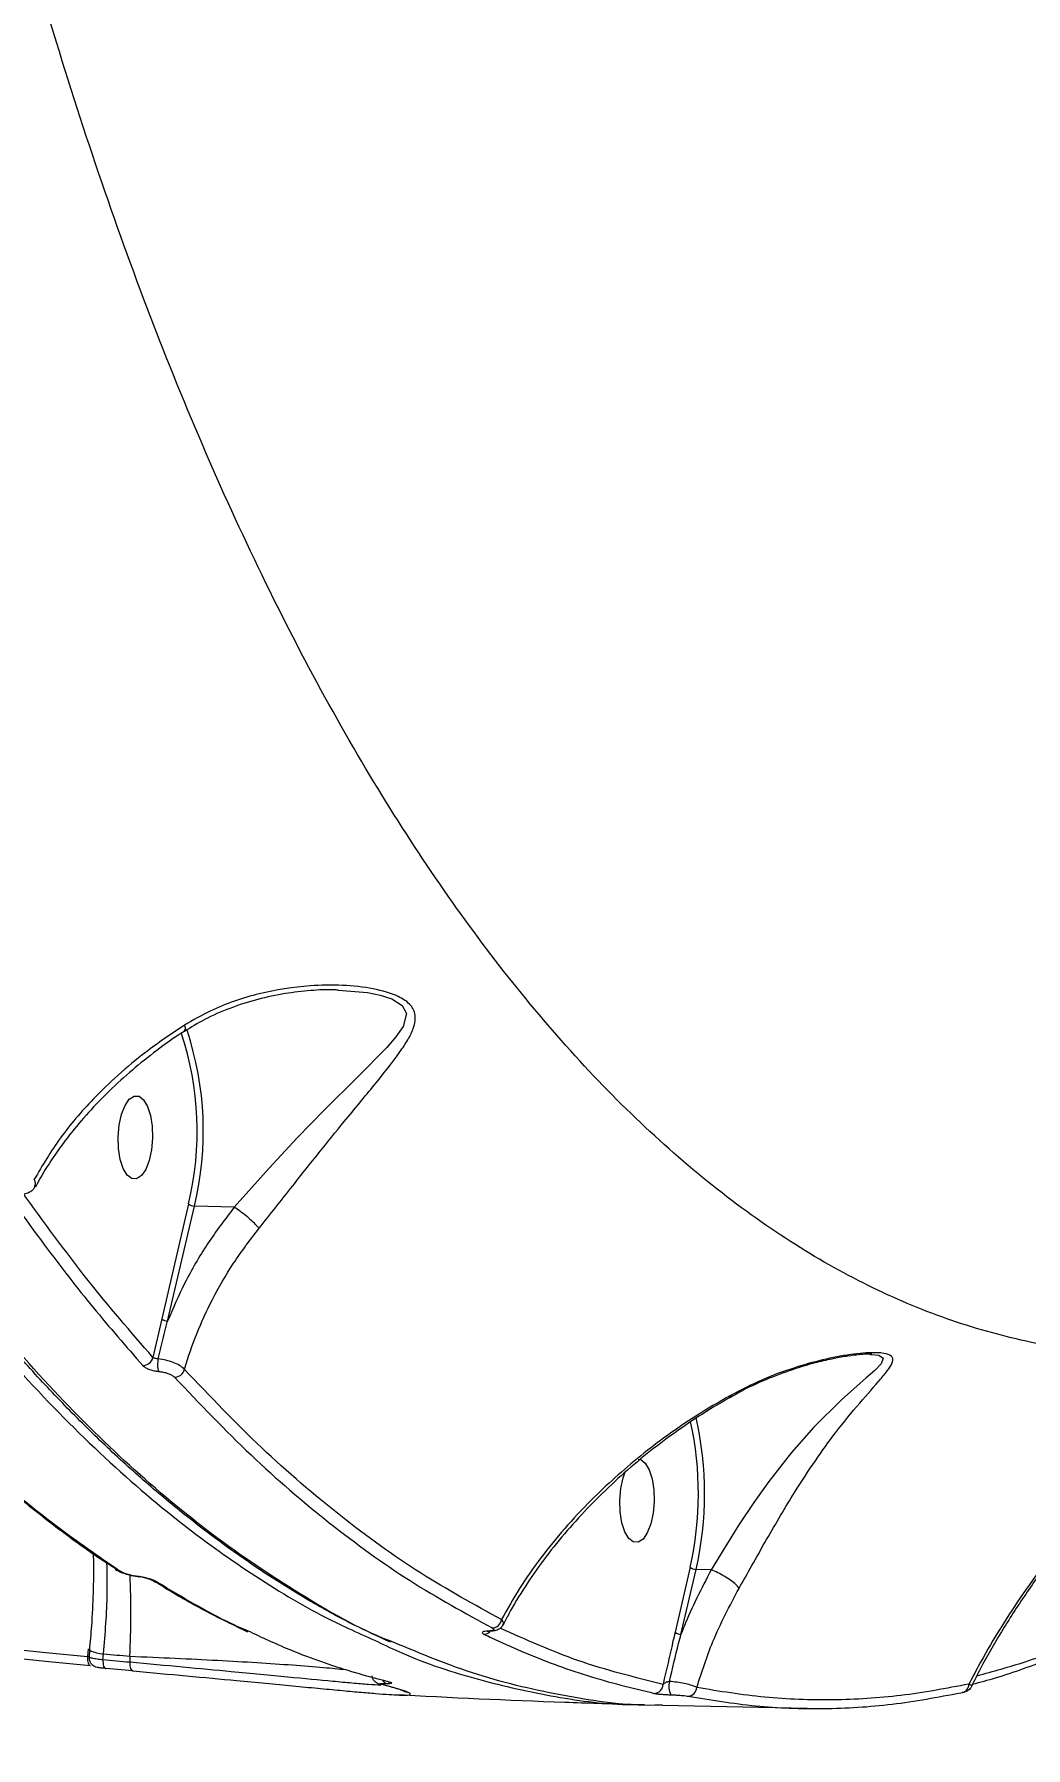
# Model space of a CAD drawing. Header units: millimetres. Extents: x -6028 to 5958, y -6064 to 4137.
# Drawn here: x 731.2 to 838.1, y -1746.5 to -1561.7 of the extents above; entities that cross this region are included whole.
import ezdxf

# ---------------------------------------------------------------- set-up
doc = ezdxf.new("R2010")
doc.units = ezdxf.units.MM
for name, color, linetype in [('DIKOM_ОБЪЕКТ', 7, 'Continuous'), ('DIKOM_РАЗМЕР_ЗОНА', 7, 'Continuous'), ('DIKOM_РАЗМЕР_ОБЪЕКТА', 7, 'Continuous')]:
    doc.layers.add(name, color=color, linetype=linetype)
doc.styles.add('style1', font='arial.ttf', dxfattribs={"width": 0.8})
doc.dimstyles.new('1-50', dxfattribs={"dimtxt": 300, "dimasz": 200, "dimexe": 100, "dimexo": 0, "dimgap": 100, "dimtad": 1, "dimtxsty": 'style1', "dimcen": 200, "dimclrd": 7, "dimclre": 7, "dimclrt": 7, "dimadec": 1, "dimazin": 2, "dimtfac": 1, "dimtmove": 0, "dimatfit": 2, "dimfxl": 0, "dimlwd": 25, "dimlwe": 18, "dimarcsym": 0})

# ---------------------------------------------------------------- blocks, each defined once
blk = doc.blocks.new('*D9')
at = {"layer": 'Defpoints', "color": 0, "transparency": 16777216}
for p in [(-6027.56, 1459.58), (4556.58, 1382.7), (4556.58, -5964.37)]:
    blk.add_point(p, dxfattribs=at)
at = {"layer": 'DIKOM_РАЗМЕР_ЗОНА', "color": 7, "lineweight": 18, "transparency": 16777216}
for p, q in [((-6027.56, 1459.58), (-6027.56, -6064.37)), ((4556.58, 1382.7), (4556.58, -6064.37))]:
    blk.add_line(p, q, dxfattribs=at)
at = {"layer": 'DIKOM_РАЗМЕР_ЗОНА', "color": 7, "lineweight": 25, "transparency": 16777216}
blk.add_line((-5827.56, -5964.37), (4356.58, -5964.37), dxfattribs=at)
at = {"layer": 'DIKOM_РАЗМЕР_ЗОНА', "color": 7, "transparency": 16777216}
for points in [[(-5827.56, -5931.03), (-5827.56, -5997.7), (-6027.56, -5964.37)], [(4356.58, -5931.03), (4356.58, -5997.7), (4556.58, -5964.37)]]:
    blk.add_solid(points, dxfattribs=at)
at = {"layer": 'DIKOM_РАЗМЕР_ЗОНА', "color": 7, "transparency": 16777216, "insert": (157.08, -5711.2), "char_height": 300, "attachment_point": 5, "style": 'style1'}
blk.add_mtext('10600', dxfattribs=at)
blk = doc.blocks.new('*D11')
at = {"layer": 'Defpoints', "color": 0, "transparency": 16777216}
for p in [(259.43, 2965.58), (1920.55, -3002.33), (4022.59, -3002.33)]:
    blk.add_point(p, dxfattribs=at)
at = {"layer": 'DIKOM_РАЗМЕР_ОБЪЕКТА', "color": 7, "lineweight": 18, "transparency": 16777216}
for p, q in [((259.43, 2965.58), (4122.59, 2965.58)), ((1920.55, -3002.33), (4122.59, -3002.33))]:
    blk.add_line(p, q, dxfattribs=at)
at = {"layer": 'DIKOM_РАЗМЕР_ОБЪЕКТА', "color": 7, "lineweight": 25, "transparency": 16777216}
blk.add_line((4022.59, 2765.58), (4022.59, -2802.33), dxfattribs=at)
at = {"layer": 'DIKOM_РАЗМЕР_ОБЪЕКТА', "color": 7, "transparency": 16777216}
for points in [[(3989.25, 2765.58), (4055.92, 2765.58), (4022.59, 2965.58)], [(3989.25, -2802.33), (4055.92, -2802.33), (4022.59, -3002.33)]]:
    blk.add_solid(points, dxfattribs=at)
at = {"layer": 'DIKOM_РАЗМЕР_ОБЪЕКТА', "color": 7, "transparency": 16777216, "insert": (3769.41, -24.42), "char_height": 300, "attachment_point": 5, "rotation": 90, "style": 'style1'}
blk.add_mtext('6000', dxfattribs=at)
blk = doc.blocks.new('*D12')
at = {"layer": 'Defpoints', "color": 0, "transparency": 16777216}
for p in [(3056.58, 1987.9), (-4027.97, 676.5), (3056.58, -3714.77)]:
    blk.add_point(p, dxfattribs=at)
at = {"layer": 'DIKOM_РАЗМЕР_ОБЪЕКТА', "color": 7, "lineweight": 18, "transparency": 16777216}
for p, q in [((3056.58, 1987.9), (3056.58, -3814.77)), ((-4027.97, 676.5), (-4027.97, -3814.77))]:
    blk.add_line(p, q, dxfattribs=at)
at = {"layer": 'DIKOM_РАЗМЕР_ОБЪЕКТА', "color": 7, "lineweight": 25, "transparency": 16777216}
blk.add_line((-3827.97, -3714.77), (2856.58, -3714.77), dxfattribs=at)
at = {"layer": 'DIKOM_РАЗМЕР_ОБЪЕКТА', "color": 7, "transparency": 16777216}
for points in [[(-3827.97, -3681.44), (-3827.97, -3748.11), (-4027.97, -3714.77)], [(2856.58, -3681.44), (2856.58, -3748.11), (3056.58, -3714.77)]]:
    blk.add_solid(points, dxfattribs=at)
at = {"layer": 'DIKOM_РАЗМЕР_ОБЪЕКТА', "color": 7, "transparency": 16777216, "insert": (20, -3461.6), "char_height": 300, "attachment_point": 5, "style": 'style1'}
blk.add_mtext('7100', dxfattribs=at)

msp = doc.modelspace()

# ---------------------------------------------------------------- linework, layer by layer
at = {"layer": 'DIKOM_ОБЪЕКТ', "color": 7, "linetype": 'Continuous', "lineweight": 15}
for p, q in [((747.86, -1687.835), (744.97, -1700.235)), ((745.604, -1700.474), (748.494, -1688.074)), ((752.785, -1688.193), (748.494, -1688.074)), ((744.97, -1700.235), (744.016, -1704.397)), ((821.371, -1704.076), (821.55, -1704.091)), ((739.957, -1727.26), (739.992, -1727.284)), ((742.464, -1728.057), (742.268, -1728.032)), ((801.963, -1727.033), (800.33, -1734.038)), ((800.964, -1734.278), (802.597, -1727.273)), ((804.22, -1727.318), (802.597, -1727.273)), ((804.224, -1727.318), (804.22, -1727.318)), ((737.039, -1735.829), (736.956, -1736.71)), ((737.159, -1736.731), (737.23, -1735.98)), ((737.23, -1735.98), (737.23, -1735.989)), ((738.623, -1737.026), (738.685, -1736.372)), ((741.53, -1736.631), (741.532, -1737.29)), ((741.856, -1738.223), (738.945, -1737.959)), ((741.856, -1738.223), (741.88, -1738.224)), ((769.382, -1739.392), (769.546, -1739.415)), ((797.025, -1741.887), (795.772, -1741.848)), ((814.56, -1742.259), (798.974, -1741.95))]:
    msp.add_line(p, q, dxfattribs=at)
at = {"layer": 'DIKOM_ОБЪЕКТ', "color": 7, "linetype": 'Continuous', "lineweight": 15, "flags": 128}
for points in [[(763.989, -1664.774), (767.144, -1665.041), (768.528, -1665.319), (769.772, -1665.726), (770.897, -1666.422), (771.365, -1667.308), (770.998, -1668.708), (770.231, -1669.823), (769.241, -1670.955), (766.09, -1674.153), (762.517, -1677.683), (759.571, -1680.731), (756.55, -1683.991), (754.667, -1686.085), (752.793, -1688.193), (752.792, -1688.195), (752.792, -1688.195)], [(741.472, -1676.545), (741.99, -1676.205), (742.518, -1676.226), (743.014, -1676.607), (743.438, -1677.317), (743.755, -1678.298), (743.939, -1679.471), (743.977, -1680.741), (743.864, -1682.006), (743.61, -1683.162), (743.235, -1684.115), (742.77, -1684.79), (742.253, -1685.13), (741.725, -1685.109), (741.229, -1684.728), (740.805, -1684.019), (740.488, -1683.037), (740.304, -1681.864), (740.266, -1680.594), (740.379, -1679.33), (740.633, -1678.174), (741.008, -1677.22), (741.472, -1676.545)], [(821.55, -1704.091), (822.292, -1704.155), (822.779, -1704.468), (822.547, -1705.092), (821.861, -1705.803), (820.933, -1706.618), (818.277, -1708.967), (815.291, -1711.907), (812.874, -1714.649), (810.426, -1717.784), (808.815, -1720.061), (807.224, -1722.465), (805.7, -1724.896), (804.225, -1727.318), (804.224, -1727.318), (804.224, -1727.318)], [(796.349, -1715.368), (796.621, -1715.424), (797.117, -1715.805), (797.541, -1716.515), (797.857, -1717.497), (798.042, -1718.67), (798.08, -1719.94), (797.967, -1721.204), (797.713, -1722.36), (797.338, -1723.314), (796.873, -1723.988), (796.356, -1724.329), (795.828, -1724.308), (795.332, -1723.927), (794.908, -1723.217), (794.591, -1722.236), (794.406, -1721.063), (794.369, -1719.792), (794.482, -1718.528), (794.736, -1717.372), (794.965, -1716.729)], [(736.956, -1736.71), (732.459, -1736.272), (727.962, -1735.814), (723.467, -1735.337), (718.973, -1734.839), (714.481, -1734.321), (709.99, -1733.783), (705.5, -1733.224), (701.013, -1732.646)], [(701.329, -1733.576), (705.821, -1734.155), (710.314, -1734.713), (714.809, -1735.252), (719.305, -1735.77), (723.802, -1736.269), (728.301, -1736.747), (732.801, -1737.205), (737.302, -1737.643)], [(780.177, -1733.918), (780.242, -1733.934), (780.298, -1733.937)], [(736.956, -1736.71), (736.954, -1736.898), (736.966, -1737.078), (736.994, -1737.241), (737.035, -1737.383), (737.089, -1737.497), (737.153, -1737.581), (737.225, -1737.63), (737.302, -1737.643)], [(738.623, -1737.026), (738.621, -1737.214), (738.634, -1737.393), (738.662, -1737.556), (738.704, -1737.697), (738.757, -1737.812), (738.821, -1737.896), (738.893, -1737.945), (738.945, -1737.959)], [(741.532, -1737.29), (741.168, -1737.258), (740.805, -1737.225), (740.441, -1737.192), (740.078, -1737.159), (739.714, -1737.126), (739.351, -1737.093), (738.987, -1737.059), (738.623, -1737.026)], [(738.685, -1736.372), (739.041, -1736.405), (739.396, -1736.438), (739.752, -1736.47), (740.108, -1736.503), (740.463, -1736.535), (740.819, -1736.567), (741.174, -1736.599), (741.53, -1736.631)], [(741.532, -1737.29), (741.53, -1737.478), (741.544, -1737.657), (741.572, -1737.82), (741.614, -1737.962), (741.668, -1738.076), (741.732, -1738.16), (741.803, -1738.21), (741.856, -1738.223)], [(768.479, -1739.641), (768.546, -1739.661), (768.721, -1739.687)]]:
    msp.add_lwpolyline(points, dxfattribs=at)
at = {"layer": 'DIKOM_ОБЪЕКТ', "color": 7, "linetype": 'Continuous', "lineweight": 15}
for centre, radius, start, end in [((715.316, -1680.001), 33.474, 346.46575, 18.48704), ((714.905, -1679.989), 34.549, 346.46615, 18.36379), ((748.484, -1687.143), 0.931, 227.98763, 270.65169), ((745.593, -1699.543), 0.932, 227.99022, 270.64911), ((742.907, -1704.147), 1.136, 270.80738, 347.30775), ((746.955, -1705.173), 2.439, 165.45827, 197.64306), ((746.328, -1705.403), 1.135, 270.98333, 345.1552), ((766.737, -1719.087), 36.112, 347.28784, 12.37969), ((766.567, -1719.083), 36.949, 347.19361, 12.77687), ((740.423, -1726.609), 0.8, 237.44994, 267.89), ((649.752, -1732.08), 91.891, 357.16093, 2.63318), ((742.473, -1727.988), 0.0739, 216.89423, 262.67761), ((802.587, -1726.342), 0.931, 227.97937, 270.65995), ((744.567, -1727.872), 0.802, 237.05815, 267.98711), ((780.586, -1732.544), 1.042, 271.86843, 352.67895), ((779.72, -1733.304), 0.949, 269.95001, 312.29495), ((800.953, -1733.347), 0.931, 227.97159, 270.66773), ((738.818, -1732.918), 3.457, 242.65829, 267.80427), ((769.337, -1739.013), 0.568, 203.39817, 253.97735), ((771.516, -1739.519), 0.974, 243.94973, 266.77479), ((798.044, -1739.641), 0.994, 272.00192, 358.67862), ((801.63, -1739.867), 1.975, 164.95047, 207.85688), ((801.689, -1739.953), 0.987, 271.98121, 356.53761), ((831.113, -1739.664), 0.907, 271.42791, 1.34461)]:
    msp.add_arc(centre, radius, start, end, dxfattribs=at)
for points, knots in [([(657.536, -1136.308), (656.622, -1140.432), (654.14, -1151.628), (650.485, -1170.379), (646.713, -1192.633), (643.45, -1215.337), (640.702, -1238.371), (638.485, -1261.634), (636.81, -1285.052), (635.691, -1308.59), (635.118, -1332.206), (635.09, -1355.827), (635.604, -1379.342), (636.66, -1402.641), (638.258, -1425.651), (640.408, -1448.325), (643.095, -1470.634), (646.306, -1492.51), (650.024, -1513.854), (654.234, -1534.564), (658.926, -1554.571), (664.102, -1573.826), (669.745, -1592.311), (675.833, -1609.977), (682.336, -1626.744), (689.225, -1642.53), (696.482, -1657.278), (704.101, -1670.942), (712.064, -1683.521), (720.342, -1694.985), (728.897, -1705.283), (737.689, -1714.364), (746.272, -1721.832), (754.61, -1727.822), (761.796, -1732.185), (766.388, -1734.23), (768.253, -1735.06)], [0, 0, 0, 0, 0.0176864, 0.04801, 0.0784292, 0.1088972, 0.1393651, 0.1697842, 0.2001079, 0.2304316, 0.2608508, 0.2913186, 0.3217866, 0.3522057, 0.3825294, 0.412853, 0.4432722, 0.4737402, 0.504208, 0.5346272, 0.5649508, 0.5952745, 0.6256936, 0.6561615, 0.6866294, 0.7170487, 0.7473722, 0.7776958, 0.8081151, 0.8385828, 0.8690507, 0.8994698, 0.9297934, 0.9558709, 0.9820868, 1, 1, 1, 1]), ([(769.623, -1735.107), (768.325, -1734.511), (765.479, -1733.206), (761.122, -1730.815), (756.542, -1728.006), (751.982, -1724.869), (747.456, -1721.426), (742.981, -1717.686), (738.574, -1713.661), (734.242, -1709.359), (729.981, -1704.777), (725.79, -1699.916), (721.668, -1694.774), (717.612, -1689.35), (713.622, -1683.643), (709.698, -1677.652), (705.837, -1671.373), (702.039, -1664.805), (698.311, -1657.96), (694.67, -1650.867), (691.129, -1643.551), (687.693, -1636.025), (684.358, -1628.28), (681.123, -1620.317), (677.989, -1612.137), (674.954, -1603.739), (672.02, -1595.124), (669.186, -1586.292), (666.452, -1577.242), (663.818, -1567.974), (661.288, -1558.497), (658.867, -1548.837), (656.564, -1539.025), (654.384, -1529.08), (652.327, -1519.005), (650.392, -1508.8), (648.58, -1498.466), (646.89, -1488.001), (645.321, -1477.407), (643.875, -1466.684), (642.552, -1455.831), (641.351, -1444.849), (640.273, -1433.743), (639.321, -1422.537), (638.497, -1411.268), (637.806, -1399.965), (637.245, -1388.636), (636.816, -1377.281), (636.518, -1365.897), (636.351, -1354.486), (636.314, -1343.048), (636.408, -1331.583), (636.633, -1320.092), (636.987, -1308.574), (637.478, -1297.032), (638.041, -1286.294), (638.5, -1279.419), (638.703, -1276.388)], [0, 0, 0, 0, 0.0152823, 0.0334916, 0.0517815, 0.0701711, 0.0886542, 0.1071165, 0.125475, 0.143762, 0.1619973, 0.1802003, 0.1983914, 0.2165899, 0.2348092, 0.2530701, 0.2713919, 0.2897956, 0.3082964, 0.3267935, 0.3451626, 0.3634727, 0.3817377, 0.3999733, 0.4181941, 0.4364145, 0.4546465, 0.472903, 0.4911989, 0.5095485, 0.5279671, 0.5464083, 0.5647907, 0.5831102, 0.6013809, 0.6196181, 0.6378361, 0.6560501, 0.6742727, 0.6925157, 0.7107933, 0.7291207, 0.747512, 0.7659523, 0.7843556, 0.8026871, 0.8209666, 0.8392086, 0.8574275, 0.8756384, 0.8938552, 0.9120882, 0.9303516, 0.9486602, 0.9670284, 0.9854601, 1, 1, 1, 1]), ([(769.941, -1735.125), (769.754, -1735.054), (766.338, -1733.759), (759.812, -1729.991), (750.502, -1723.799), (741.484, -1716.247), (732.76, -1707.599), (724.194, -1697.666), (715.82, -1686.439), (707.674, -1673.925), (700.026, -1660.557), (692.879, -1646.452), (686.224, -1631.734), (679.866, -1615.995), (673.838, -1599.246), (668.168, -1581.518), (662.907, -1562.948), (658.08, -1543.578), (653.703, -1523.464), (649.77, -1502.533), (646.312, -1480.824), (643.353, -1458.394), (640.959, -1435.737), (639.125, -1412.937), (637.833, -1390.078), (637.063, -1366.788), (636.838, -1343.129), (637.183, -1319.181), (637.995, -1296.885), (638.888, -1282.643), (639.283, -1276.345)], [0, 0, 0, 0, 0.0022002, 0.0402543, 0.0782773, 0.1152269, 0.1522051, 0.1891547, 0.2271778, 0.2652315, 0.3032544, 0.3388737, 0.3745186, 0.4101379, 0.4467151, 0.4833198, 0.5198971, 0.5568468, 0.593825, 0.6307746, 0.6687977, 0.7068518, 0.7448747, 0.7818245, 0.8188028, 0.8557526, 0.8937756, 0.9318296, 0.9698525, 1, 1, 1, 1]), ([(853.327, -1703.967), (851.254, -1704.008), (846.195, -1704.106), (838.28, -1702.849), (829.609, -1700.424), (821.122, -1696.822), (812.679, -1692.04), (804.313, -1686.028), (796.056, -1678.783), (788.088, -1670.461), (780.429, -1661.115), (773.094, -1650.82), (765.965, -1639.411), (759.077, -1626.88), (752.461, -1613.245), (746.259, -1598.798), (740.484, -1583.605), (735.138, -1567.749), (730.138, -1550.981), (725.518, -1533.321), (721.303, -1514.81), (717.584, -1495.838), (714.363, -1476.48), (711.632, -1456.817), (709.35, -1436.545), (707.546, -1415.711), (706.234, -1394.376), (705.511, -1374.499), (705.214, -1356.195), (705.292, -1345.077), (705.331, -1339.512)], [0, 0, 0, 0, 0.0257522, 0.0628656, 0.0989328, 0.1350274, 0.1710945, 0.2082083, 0.245352, 0.2824658, 0.3185592, 0.3546801, 0.3907735, 0.4279123, 0.4650813, 0.50222, 0.5383728, 0.5745531, 0.6107057, 0.6479037, 0.6851317, 0.7223298, 0.7585728, 0.7948434, 0.8310864, 0.8683748, 0.9056932, 0.9429818, 0.9714641, 1, 1, 1, 1]), ([(763.989, -1664.774), (763.844, -1664.766), (762.884, -1664.709), (760.968, -1664.807), (758.209, -1665.126), (755.278, -1665.742), (752.358, -1666.681), (749.7, -1667.827), (748.122, -1668.795), (747.415, -1669.229)], [0, 0, 0, 0, 0.0264144, 0.1743803, 0.3343248, 0.5075904, 0.6880032, 0.8601933, 1, 1, 1, 1]), ([(755.458, -1690.475), (756.064, -1689.715), (757.277, -1688.193), (759.451, -1685.427), (761.949, -1682.287), (764.927, -1678.595), (767.979, -1674.951), (770.22, -1672.121), (771.533, -1670.155), (772.225, -1668.767), (772.451, -1667.432), (771.793, -1666.249), (770.287, -1665.267), (767.746, -1664.55), (764.471, -1664.199), (760.31, -1664.271), (755.473, -1665.027), (750.894, -1666.555), (748.336, -1668.024), (747.423, -1668.548)], [0, 0, 0, 0, 0.0447752, 0.0895819, 0.1609584, 0.2324483, 0.3238551, 0.415208, 0.4505977, 0.4859283, 0.5329395, 0.5664208, 0.5997991, 0.653091, 0.7108102, 0.7686678, 0.8592869, 0.9497931, 1, 1, 1, 1]), ([(747.423, -1668.548), (745.989, -1669.515), (743.463, -1671.22), (740.23, -1673.93), (737.065, -1676.981), (733.844, -1680.733), (732.102, -1683.693), (731.221, -1685.19)], [0, 0, 0, 0, 0.202263, 0.3564059, 0.5119956, 0.753253, 1, 1, 1, 1]), ([(747.423, -1668.548), (747.428, -1668.566), (747.475, -1668.751), (747.512, -1669.035), (747.422, -1669.131), (747.38, -1669.176)], [0, 0, 0, 0, 0.0560438, 0.5614144, 1, 1, 1, 1]), ([(747.41, -1669.22), (747.223, -1669.337), (746.058, -1670.068), (744.059, -1671.552), (741.436, -1673.667), (739.001, -1675.918), (736.764, -1678.27), (734.743, -1680.704), (732.996, -1683.192), (731.871, -1684.976), (731.417, -1685.921), (731.366, -1686.026)], [0, 0, 0, 0, 0.0253177, 0.158021, 0.2924631, 0.4285377, 0.5659942, 0.7044565, 0.8434822, 0.9825354, 1, 1, 1, 1]), ([(731.255, -1685.977), (731.301, -1685.885), (731.417, -1685.655), (731.295, -1685.364), (731.221, -1685.19)], [0, 0, 0, 0, 0.3998932, 1, 1, 1, 1]), ([(728.838, -1687.468), (729.07, -1687.796), (730.229, -1689.437), (733.117, -1693.392), (737.556, -1699.12), (741.134, -1703.228), (742.923, -1705.284)], [0, 0, 0, 0, 0.0507684, 0.2538529, 0.6266983, 1, 1, 1, 1]), ([(731.246, -1686.004), (731.211, -1686.085), (731.108, -1686.321), (730.749, -1686.587), (730.29, -1686.797), (729.926, -1686.824), (729.75, -1686.838)], [0, 0, 0, 0, 0.14353, 0.4182991, 0.7170729, 1, 1, 1, 1]), ([(744.016, -1704.397), (741.629, -1701.643), (736.85, -1696.129), (732.261, -1689.794), (729.965, -1686.623)], [0, 0, 0, 0, 0.499451, 1, 1, 1, 1]), ([(752.785, -1688.193), (751.8, -1689.497), (749.814, -1692.122), (747.411, -1696.257), (746.193, -1699.099), (745.604, -1700.474)], [0, 0, 0, 0, 0.3372106, 0.6791383, 1, 1, 1, 1]), ([(752.792, -1688.195), (752.79, -1688.194), (752.788, -1688.193), (752.786, -1688.193), (752.785, -1688.193)], [0, 0, 0, 0, 0.6859155, 1, 1, 1, 1]), ([(755.458, -1690.475), (755.442, -1690.455), (755.369, -1690.363), (755.152, -1690.116), (754.715, -1689.685), (754.09, -1689.143), (753.412, -1688.612), (752.998, -1688.334), (752.792, -1688.195)], [0, 0, 0, 0, 0.0350208, 0.1552281, 0.3664265, 0.5776225, 0.7888049, 1, 1, 1, 1]), ([(747.426, -1705.694), (747.44, -1705.646), (747.811, -1704.355), (748.687, -1701.814), (750.428, -1698.023), (752.635, -1694.186), (754.513, -1691.718), (755.458, -1690.475)], [0, 0, 0, 0, 0.008904, 0.2417865, 0.4772777, 0.7368217, 1, 1, 1, 1]), ([(744.595, -1704.561), (744.878, -1703.381), (745.206, -1702.016), (745.556, -1700.657), (745.604, -1700.474)], [0, 0, 0, 0, 0.8649598, 1, 1, 1, 1]), ([(739.998, -1727.201), (739.549, -1726.918), (737.574, -1725.672), (734.116, -1723.157), (729.627, -1719.649), (725.188, -1715.819), (720.801, -1711.688), (716.698, -1707.528), (714.088, -1704.608), (712.898, -1703.277)], [0, 0, 0, 0, 0.047915, 0.2106656, 0.3736149, 0.5367176, 0.6999263, 0.8631904, 1, 1, 1, 1]), ([(740.393, -1727.409), (738.074, -1725.823), (733.436, -1722.652), (726.599, -1716.958), (719.849, -1710.637), (715.456, -1705.81), (713.259, -1703.396)], [0, 0, 0, 0, 0.2490989, 0.4981959, 0.7490988, 1, 1, 1, 1]), ([(821.553, -1704.061), (821.539, -1704.059), (821.42, -1704.047), (820.935, -1704.047), (820.094, -1704.104), (818.904, -1704.255), (817.385, -1704.527), (815.487, -1704.963), (813.145, -1705.643), (810.456, -1706.637), (808.076, -1707.684), (806.703, -1708.487), (806.266, -1708.743)], [0, 0, 0, 0, 0.0070377, 0.0628653, 0.1297345, 0.2098777, 0.3058228, 0.4205245, 0.5587908, 0.7338587, 0.9151861, 1, 1, 1, 1]), ([(807.231, -1729.311), (807.287, -1729.211), (807.799, -1728.31), (808.785, -1726.55), (810.226, -1723.986), (811.713, -1721.421), (813.474, -1718.518), (815.474, -1715.477), (817.846, -1712.195), (820.31, -1709.214), (822.16, -1707.134), (823.263, -1705.828), (823.8, -1705.01), (823.89, -1704.37), (823.221, -1703.973), (821.698, -1703.835), (819.261, -1704.045), (816.252, -1704.619), (813.007, -1705.533), (809.654, -1706.768), (807.422, -1707.92), (806.306, -1708.495)], [0, 0, 0, 0, 0.0056313, 0.0508112, 0.0960126, 0.1438698, 0.191764, 0.2633146, 0.334976, 0.4270899, 0.5191812, 0.5590199, 0.5987841, 0.6438179, 0.6799274, 0.7160692, 0.7691222, 0.8237194, 0.8784533, 0.9392291, 1, 1, 1, 1]), ([(863.621, -1703.795), (863.512, -1703.865), (861.586, -1705.109), (858.222, -1707.811), (853.547, -1711.817), (848.362, -1716.886), (842.844, -1723.032), (837.411, -1730.305), (833.978, -1735.882), (832.353, -1739.003), (832.019, -1739.643)], [0, 0, 0, 0, 0.0071562, 0.1263202, 0.2457998, 0.3648311, 0.5596031, 0.7548866, 0.9497192, 1, 1, 1, 1]), ([(863.598, -1703.795), (863.561, -1703.821), (862.419, -1704.591), (860.231, -1706.285), (856.928, -1708.957), (853.581, -1711.933), (850.243, -1715.169), (847.005, -1718.601), (843.884, -1722.218), (840.906, -1726.009), (838.08, -1729.951), (835.504, -1733.971), (833.563, -1737.301), (832.605, -1739.271), (832.3, -1739.898)], [0, 0, 0, 0, 0.0025422, 0.0766506, 0.1571918, 0.2462026, 0.338243, 0.43386, 0.5326584, 0.6343044, 0.7391934, 0.8461819, 0.9510376, 1, 1, 1, 1]), ([(742.923, -1705.284), (742.937, -1705.298), (743.015, -1705.381), (743.234, -1705.534), (743.646, -1705.714), (744.135, -1705.853), (744.466, -1705.893), (744.631, -1705.912)], [0, 0, 0, 0, 0.0488842, 0.2870942, 0.5249854, 0.7625638, 1, 1, 1, 1]), ([(744.595, -1704.561), (744.539, -1704.556), (744.428, -1704.547), (744.263, -1704.512), (744.123, -1704.464), (744.048, -1704.424), (744.021, -1704.401), (744.016, -1704.397)], [0, 0, 0, 0, 0.2369459, 0.4744483, 0.712461, 0.9509326, 1, 1, 1, 1]), ([(747.426, -1705.694), (747.404, -1705.669), (747.275, -1705.526), (746.914, -1705.259), (746.231, -1704.937), (745.419, -1704.681), (744.87, -1704.601), (744.595, -1704.561)], [0, 0, 0, 0, 0.04800391, 0.28618457, 0.52428423, 0.76209249, 1, 1, 1, 1]), ([(744.631, -1705.912), (744.798, -1705.932), (745.13, -1705.972), (745.622, -1706.111), (746.036, -1706.29), (746.256, -1706.442), (746.335, -1706.524), (746.348, -1706.538)], [0, 0, 0, 0, 0.2376668, 0.4754706, 0.7137026, 0.9519317, 1, 1, 1, 1]), ([(781.619, -1732.676), (778.693, -1731.08), (772.841, -1727.888), (764.215, -1721.63), (755.706, -1714.386), (750.186, -1708.591), (747.426, -1705.694)], [0, 0, 0, 0, 0.248595, 0.4971894, 0.7485947, 1, 1, 1, 1]), ([(746.348, -1706.538), (749.083, -1709.411), (754.553, -1715.157), (763.047, -1722.411), (771.723, -1728.727), (777.654, -1731.966), (780.62, -1733.585)], [0, 0, 0, 0, 0.24859451, 0.49718848, 0.74859369, 1, 1, 1, 1]), ([(806.306, -1708.495), (805.044, -1709.231), (801.606, -1711.236), (796.468, -1714.99), (791.852, -1719.124), (788.372, -1722.848), (785.789, -1726.036), (783.49, -1729.317), (782.243, -1731.557), (781.619, -1732.676)], [0, 0, 0, 0, 0.1128022, 0.3073752, 0.5062361, 0.62803, 0.7498299, 0.874914, 1, 1, 1, 1]), ([(806.254, -1708.741), (805.905, -1708.932), (804.483, -1709.714), (802.099, -1711.253), (799.101, -1713.36), (796.209, -1715.651), (793.437, -1718.102), (790.812, -1720.698), (788.366, -1723.417), (786.117, -1726.239), (784.115, -1729.133), (782.664, -1731.487), (781.988, -1732.868), (781.793, -1733.264)], [0, 0, 0, 0, 0.0304414, 0.1241726, 0.2204427, 0.3193713, 0.4209156, 0.5248338, 0.6306823, 0.7379552, 0.8468401, 0.9559565, 1, 1, 1, 1]), ([(806.306, -1708.495), (806.307, -1708.515), (806.314, -1708.635), (806.273, -1708.679), (806.239, -1708.716)], [0, 0, 0, 0, 0.1600177, 1, 1, 1, 1]), ([(737.197, -1735.986), (737.278, -1735.101), (737.467, -1733.024), (737.604, -1729.804), (737.662, -1727.219), (737.622, -1725.852), (737.615, -1725.605)], [0, 0, 0, 0, 0.2504419, 0.5874812, 0.9255581, 1, 1, 1, 1]), ([(738.685, -1736.372), (738.874, -1734.169), (739.16, -1730.826), (739.086, -1727.676), (739.06, -1726.603)], [0, 0, 0, 0, 0.6592065, 1, 1, 1, 1]), ([(742.268, -1728.032), (742.17, -1728.021), (741.891, -1727.991), (741.406, -1727.877), (740.83, -1727.696), (740.396, -1727.535), (740.194, -1727.39), (740.145, -1727.356)], [0, 0, 0, 0, 0.1093035, 0.311836, 0.5659586, 0.8953323, 1, 1, 1, 1]), ([(742.414, -1728.032), (742.28, -1728.016), (742.013, -1727.985), (741.547, -1727.883), (740.986, -1727.713), (740.605, -1727.541), (740.428, -1727.43), (740.393, -1727.409)], [0, 0, 0, 0, 0.1456162, 0.28996, 0.5321297, 0.9098368, 1, 1, 1, 1]), ([(744.539, -1728.673), (744.501, -1728.65), (744.311, -1728.538), (743.903, -1728.361), (743.313, -1728.186), (742.827, -1728.081), (742.552, -1728.048), (742.414, -1728.032)], [0, 0, 0, 0, 0.09510788, 0.4719887, 0.7157772, 0.85723776, 1, 1, 1, 1]), ([(744.137, -1728.549), (744.131, -1728.545), (744.091, -1728.519), (743.846, -1728.396), (743.436, -1728.25), (742.985, -1728.139), (742.685, -1728.084), (742.527, -1728.068), (742.464, -1728.062)], [0, 0, 0, 0, 0.0481756, 0.3118212, 0.6460063, 0.8113355, 0.9237819, 1, 1, 1, 1]), ([(804.22, -1727.318), (803.175, -1729.335), (801.985, -1731.631), (801.075, -1733.991), (800.964, -1734.278)], [0, 0, 0, 0, 0.8785778, 1, 1, 1, 1]), ([(807.231, -1729.311), (807.219, -1729.293), (807.141, -1729.172), (806.899, -1728.9), (806.378, -1728.467), (805.692, -1728.015), (804.934, -1727.602), (804.461, -1727.413), (804.224, -1727.318)], [0, 0, 0, 0, 0.0319526, 0.2048497, 0.4036561, 0.6024111, 0.8012265, 1, 1, 1, 1]), ([(754.243, -1734.028), (752.78, -1733.317), (749.774, -1731.855), (746.463, -1730.012), (744.625, -1728.826), (744.3, -1728.616)], [0, 0, 0, 0, 0.4385356, 0.9008024, 1, 1, 1, 1]), ([(754.56, -1734.047), (753.888, -1733.753), (750.513, -1732.28), (747.195, -1730.277), (744.539, -1728.673)], [0, 0, 0, 0, 0.1993613, 1, 1, 1, 1]), ([(802.675, -1740.013), (803.205, -1738.348), (804.364, -1734.71), (806.223, -1731.21), (807.231, -1729.311)], [0, 0, 0, 0, 0.457457, 1, 1, 1, 1]), ([(857.066, -1728.322), (854.971, -1729.541), (850.78, -1731.979), (844.432, -1734.92), (838.458, -1737.243), (834.59, -1738.296), (832.862, -1738.767)], [0, 0, 0, 0, 0.26192323, 0.52384436, 0.78720747, 1, 1, 1, 1]), ([(781.758, -1733.261), (781.72, -1733.334), (781.629, -1733.504), (781.397, -1733.689), (781.112, -1733.828), (780.732, -1733.917), (780.383, -1733.946), (780.109, -1733.937), (780.085, -1733.936)], [0, 0, 0, 0, 0.1155704, 0.267904, 0.4239302, 0.6184092, 0.9668763, 1, 1, 1, 1]), ([(780.62, -1733.585), (780.7, -1733.637), (780.84, -1733.727), (780.768, -1733.83), (780.556, -1733.897), (780.304, -1733.911), (780.177, -1733.918)], [0, 0, 0, 0, 0.3292443, 0.5797503, 0.7885614, 1, 1, 1, 1]), ([(799.038, -1739.664), (795.965, -1738.91), (790.063, -1737.462), (784.256, -1734.858), (781.473, -1733.609)], [0, 0, 0, 0, 0.5207011, 1, 1, 1, 1]), ([(781.745, -1733.239), (781.773, -1733.201), (781.875, -1733.064), (781.768, -1732.856), (781.64, -1732.701), (781.619, -1732.676)], [0, 0, 0, 0, 0.2433648, 0.8771492, 1, 1, 1, 1]), ([(769.546, -1739.415), (769.274, -1739.347), (767.913, -1739.011), (764.382, -1738.013), (759.646, -1736.409), (756.033, -1734.731), (754.56, -1734.047)], [0, 0, 0, 0, 0.0540368, 0.2701848, 0.7025514, 1, 1, 1, 1]), ([(768.253, -1735.06), (769.117, -1735.475), (772.703, -1737.196), (779.103, -1739.253), (787.377, -1741.09), (793.362, -1741.898), (796.569, -1741.844), (797.027, -1741.836)], [0, 0, 0, 0, 0.0917841, 0.3808563, 0.6695871, 0.9528176, 1, 1, 1, 1]), ([(798.974, -1741.903), (798.697, -1741.913), (795.213, -1742.029), (788.558, -1741.022), (779.133, -1738.938), (772.973, -1736.383), (769.941, -1735.125)], [0, 0, 0, 0, 0.0283482, 0.3557263, 0.6828516, 1, 1, 1, 1]), ([(780.177, -1733.918), (780.044, -1733.925), (779.78, -1733.939), (779.562, -1734.01), (779.506, -1734.11), (779.609, -1734.198), (779.708, -1734.248), (779.719, -1734.253)], [0, 0, 0, 0, 0.21474, 0.4259051, 0.6816792, 0.9641554, 1, 1, 1, 1]), ([(779.719, -1734.253), (779.987, -1734.382), (781.322, -1735.024), (785.025, -1736.675), (790.865, -1738.88), (795.673, -1740.05), (798.078, -1740.635)], [0, 0, 0, 0, 0.0441384, 0.2207194, 0.6100136, 1, 1, 1, 1]), ([(780.298, -1733.939), (780.253, -1733.939), (780.152, -1733.941), (780.064, -1733.954), (780.059, -1733.955), (780.058, -1733.955)], [0, 0, 0, 0, 0.3159145, 0.7198546, 1, 1, 1, 1]), ([(800.33, -1734.038), (800.254, -1734.367), (799.821, -1736.239), (799.391, -1738.117), (799.038, -1739.664)], [0, 0, 0, 0, 0.1757396, 1, 1, 1, 1]), ([(799.723, -1739.354), (800.047, -1737.988), (800.45, -1736.294), (800.881, -1734.606), (800.964, -1734.278)], [0, 0, 0, 0, 0.8058719, 1, 1, 1, 1]), ([(737.161, -1736.706), (737.147, -1736.706), (737.103, -1736.709), (737.023, -1736.71), (736.964, -1736.71), (736.956, -1736.71)], [0, 0, 0, 0, 0.2943893, 0.9059934, 1, 1, 1, 1]), ([(738.623, -1737.026), (738.584, -1737.022), (738.292, -1736.988), (737.798, -1736.92), (737.343, -1736.829), (737.135, -1736.764), (737.177, -1736.739), (737.186, -1736.734)], [0, 0, 0, 0, 0.04531895, 0.33853014, 0.63156013, 0.92434538, 1, 1, 1, 1]), ([(738.877, -1737.951), (738.769, -1737.94), (738.464, -1737.912), (738.158, -1737.865), (737.934, -1737.822), (737.698, -1737.73), (737.488, -1737.592), (737.293, -1737.366), (737.157, -1737.065), (737.163, -1736.842), (737.166, -1736.735)], [0, 0, 0, 0, 0.1233739, 0.3486497, 0.5020546, 0.5776669, 0.6645447, 0.7689121, 0.889522, 1, 1, 1, 1]), ([(741.53, -1736.631), (743.177, -1736.7), (746.471, -1736.838), (751.054, -1737.068), (755.304, -1737.314), (759.126, -1737.573), (762.366, -1737.827), (764.046, -1737.995), (764.818, -1738.072)], [0, 0, 0, 0, 0.1695677, 0.3391357, 0.5106181, 0.6826321, 0.8541107, 1, 1, 1, 1]), ([(768.586, -1739.769), (768.178, -1739.747), (767.392, -1739.705), (765.523, -1739.543), (762.823, -1739.299), (759.492, -1738.979), (755.659, -1738.61), (751.951, -1738.256), (747.313, -1737.818), (743.47, -1737.467), (741.532, -1737.29)], [0, 0, 0, 0, 0.1069537, 0.2065281, 0.3061059, 0.4989682, 0.5982687, 0.6975704, 0.847517, 1, 1, 1, 1]), ([(832.424, -1739.649), (833.241, -1739.429), (836.087, -1738.663), (838.923, -1737.604), (840.944, -1736.85)], [0, 0, 0, 0, 0.28737373, 1, 1, 1, 1]), ([(741.88, -1738.224), (743.826, -1738.399), (747.75, -1738.753), (752.455, -1739.193), (756.21, -1739.549), (759.144, -1739.829), (761.837, -1740.087), (764.241, -1740.315), (766.321, -1740.505), (768.091, -1740.658), (769.54, -1740.766), (770.654, -1740.826), (771.365, -1740.827), (771.718, -1740.807), (771.731, -1740.772), (771.732, -1740.771)], [0, 0, 0, 0, 0.1168984, 0.2357758, 0.3110381, 0.3863005, 0.4637376, 0.5411736, 0.6166531, 0.6921359, 0.7698191, 0.8475074, 0.9230182, 0.9985298, 1, 1, 1, 1]), ([(768.548, -1739.658), (768.514, -1739.65), (768.41, -1739.626), (768.254, -1739.57), (768.011, -1739.427), (767.806, -1739.214), (767.669, -1738.977), (767.659, -1738.812), (767.656, -1738.763)], [0, 0, 0, 0, 0.1181633, 0.3675232, 0.5288019, 0.7081209, 0.9122118, 1, 1, 1, 1]), ([(768.721, -1739.687), (768.652, -1739.666), (768.517, -1739.623), (768.578, -1739.58), (768.795, -1739.556), (769.055, -1739.559), (769.18, -1739.56)], [0, 0, 0, 0, 0.2974192, 0.5889887, 0.8028119, 1, 1, 1, 1]), ([(771.461, -1740.491), (771.176, -1740.388), (770.602, -1740.181), (769.351, -1739.852), (768.721, -1739.687)], [0, 0, 0, 0, 0.4964853, 1, 1, 1, 1]), ([(771.09, -1740.391), (771.079, -1740.386), (771.007, -1740.354), (770.645, -1740.227), (769.965, -1740.021), (769.241, -1739.829), (768.865, -1739.729)], [0, 0, 0, 0, 0.0485725, 0.3209337, 0.647003, 1, 1, 1, 1]), ([(769.18, -1739.56), (769.213, -1739.56), (769.361, -1739.563), (769.588, -1739.559), (769.774, -1739.534), (769.794, -1739.486), (769.631, -1739.439), (769.546, -1739.415)], [0, 0, 0, 0, 0.0490874, 0.2179485, 0.4266458, 0.7022325, 1, 1, 1, 1]), ([(769.428, -1739.404), (769.429, -1739.404), (769.437, -1739.407), (769.418, -1739.4), (769.385, -1739.392), (769.382, -1739.392)], [0, 0, 0, 0, 0.1121154, 0.9413473, 1, 1, 1, 1]), ([(795.589, -1741.843), (793.206, -1741.774), (784.683, -1741.526), (776.117, -1741.111), (770.012, -1740.79), (770.011, -1740.79)], [0, 0, 0, 0, 0.2795522, 0.99981099, 1, 1, 1, 1]), ([(771.732, -1740.771), (771.776, -1740.74), (771.866, -1740.678), (771.597, -1740.554), (771.461, -1740.491)], [0, 0, 0, 0, 0.4952125, 1, 1, 1, 1]), ([(798.078, -1740.635), (798.102, -1740.64), (798.205, -1740.661), (798.467, -1740.697), (798.903, -1740.738), (799.394, -1740.772), (799.72, -1740.784), (799.884, -1740.79)], [0, 0, 0, 0, 0.0733727, 0.3225786, 0.5550242, 0.7773999, 1, 1, 1, 1]), ([(799.723, -1739.354), (799.672, -1739.361), (799.614, -1739.37), (799.496, -1739.402), (799.362, -1739.449), (799.198, -1739.534), (799.094, -1739.609), (799.048, -1739.654), (799.038, -1739.664)], [0, 0, 0, 0, 0.1600185, 0.1864749, 0.3964809, 0.6399493, 0.9172724, 1, 1, 1, 1]), ([(802.675, -1740.013), (802.637, -1739.992), (802.476, -1739.903), (802.051, -1739.745), (801.337, -1739.566), (800.53, -1739.425), (799.993, -1739.378), (799.723, -1739.354)], [0, 0, 0, 0, 0.0735071, 0.319799, 0.5507649, 0.7734271, 1, 1, 1, 1]), ([(799.884, -1740.79), (800.049, -1740.796), (800.38, -1740.808), (800.877, -1740.841), (801.323, -1740.881), (801.592, -1740.916), (801.699, -1740.935), (801.723, -1740.94)], [0, 0, 0, 0, 0.2210248, 0.4418147, 0.6744881, 0.9251785, 1, 1, 1, 1]), ([(801.723, -1740.94), (804.153, -1741.34), (809.013, -1742.14), (816.36, -1742.377), (823.739, -1741.963), (828.67, -1741.035), (831.135, -1740.57)], [0, 0, 0, 0, 0.2490986, 0.498196, 0.7490969, 1, 1, 1, 1]), ([(832.019, -1739.643), (829.577, -1740.103), (824.692, -1741.025), (817.348, -1741.445), (810, -1741.217), (805.116, -1740.414), (802.675, -1740.013)], [0, 0, 0, 0, 0.2490983, 0.4981955, 0.7490953, 1, 1, 1, 1]), ([(832.306, -1739.898), (832.286, -1739.943), (832.231, -1740.068), (832.08, -1740.222), (831.896, -1740.355), (831.704, -1740.445), (831.526, -1740.506), (831.381, -1740.535), (831.308, -1740.55)], [0, 0, 0, 0, 0.0827555, 0.2332176, 0.3816217, 0.5365966, 0.7665413, 1, 1, 1, 1]), ([(832.306, -1739.902), (832.311, -1739.899), (832.393, -1739.849), (832.261, -1739.754), (832.068, -1739.665), (832.019, -1739.643)], [0, 0, 0, 0, 0.0454234, 0.7579435, 1, 1, 1, 1])]:
    msp.add_open_spline(points, degree=3, knots=knots, dxfattribs=at)

# ---------------------------------------------------------------- dimensions: what is measured, and where the dimension line sits
at = {"layer": 'DIKOM_РАЗМЕР_ЗОНА'}
dim = msp.add_linear_dim(base=(4556.575, -5964.368), p1=(-6027.562, 1459.576), p2=(4556.575, 1382.704), text='10600', dimstyle='1-50', dxfattribs=at)
dim.commit()
dim.dimension.update_dxf_attribs({"geometry": '*D9', "text_midpoint": (157.08, -5964.368), "dimtype": 160})
at = {"layer": 'DIKOM_РАЗМЕР_ОБЪЕКТА'}
dim = msp.add_linear_dim(base=(4022.586, -3002.33), p1=(259.433, 2965.575), p2=(1920.546, -3002.33), angle=90, text='6000', dimstyle='1-50', dxfattribs=at)
dim.commit()
dim.dimension.update_dxf_attribs({"geometry": '*D11', "text_midpoint": (4022.586, -24.423), "dimtype": 160})
dim = msp.add_linear_dim(base=(3056.575, -3714.774), p1=(-4027.972, 676.501), p2=(3056.575, 1987.897), text='7100', dimstyle='1-50', dxfattribs=at)
dim.commit()
dim.dimension.update_dxf_attribs({"geometry": '*D12', "text_midpoint": (20, -3714.774), "dimtype": 160})

doc.saveas('drawing.dxf')
